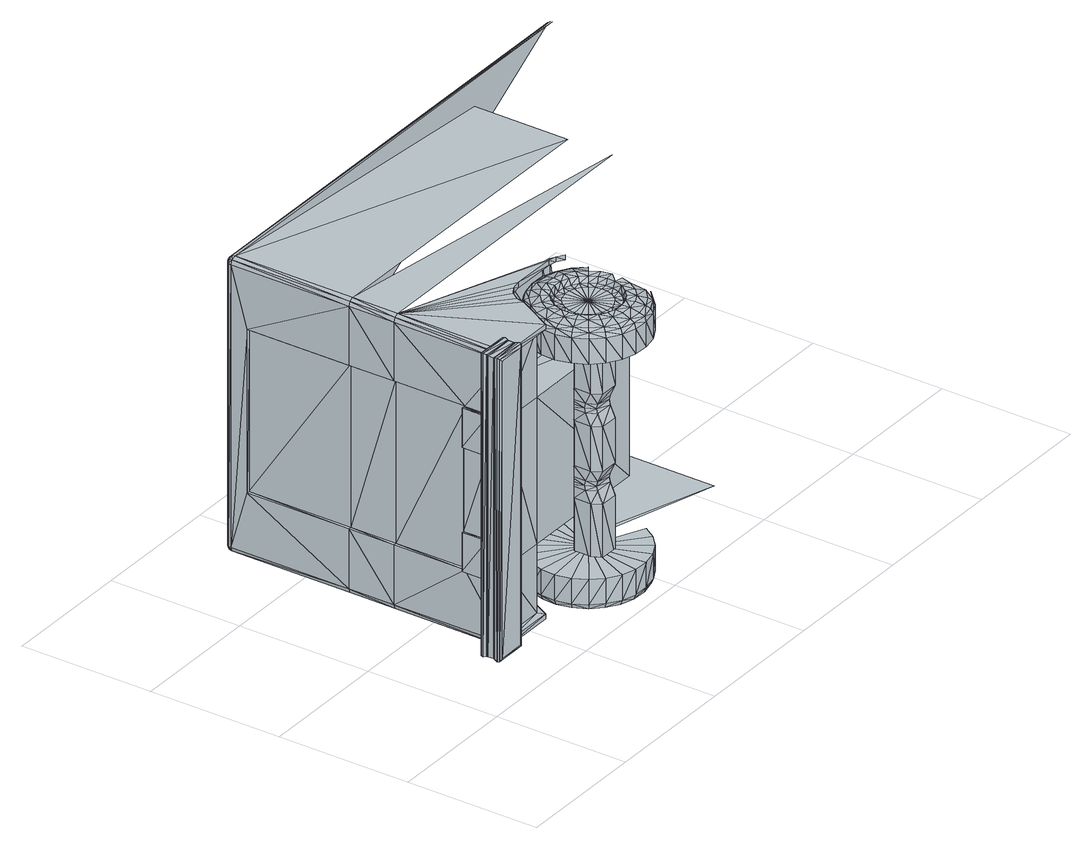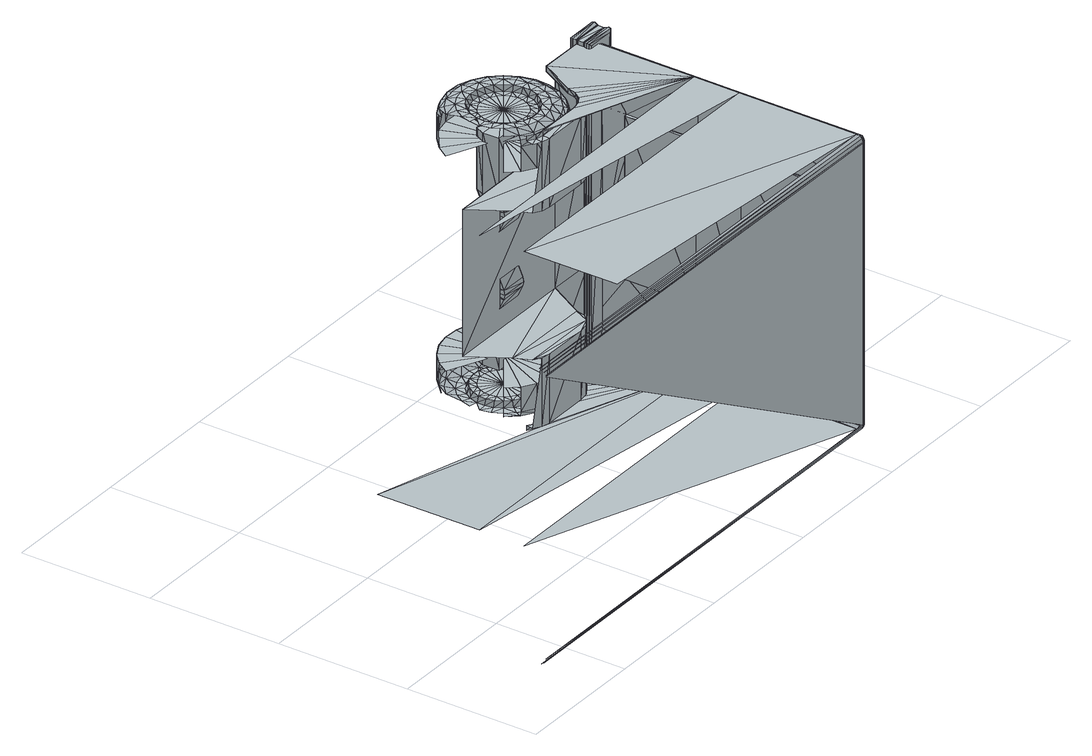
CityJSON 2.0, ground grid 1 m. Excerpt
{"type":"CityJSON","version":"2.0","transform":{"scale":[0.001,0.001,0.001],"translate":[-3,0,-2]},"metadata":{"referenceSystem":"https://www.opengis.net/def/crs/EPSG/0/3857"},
"CityObjects":{
"object1":{"type":"GenericCityObject","geometry":[{"type":"MultiSurface","lod":"3","boundaries":[[[0,1,2]],[[3,2,1]],[[4,1,0]],[[2,3,5]],[[6,5,3]],[[1,4,7]],[[7,4,8]],[[9,8,4]],[[8,9,10]],[[11,10,9]],[[11,12,10]],[[12,11,13]],[[14,15,13]],[[12,13,15]],[[16,17,14]],[[15,14,17]],[[16,18,17]],[[18,16,19]],[[18,19,20]],[[21,20,19]],[[20,21,22]],[[23,22,21]],[[24,0,2]],[[25,2,5]],[[26,3,1]],[[27,6,3]],[[6,25,5]],[[7,26,1]],[[0,28,4]],[[28,9,4]],[[29,7,8]],[[30,11,9]],[[31,8,10]],[[32,13,11]],[[33,10,12]],[[34,14,13]],[[35,12,15]],[[36,16,14]],[[37,15,17]],[[38,19,16]],[[39,17,18]],[[40,21,19]],[[41,18,20]],[[42,23,21]],[[43,20,22]],[[23,43,22]],[[44,45,46]],[[47,48,49]],[[50,51,52]],[[51,53,52]],[[54,55,50]],[[45,44,56]],[[48,47,57]],[[48,58,49]],[[45,59,46]],[[60,56,44]],[[61,44,57]],[[62,57,47]],[[56,63,45]],[[57,64,48]],[[52,65,50]],[[51,50,55]],[[56,60,66]],[[44,61,60]],[[57,62,61]],[[46,67,44]],[[49,68,47]],[[53,51,69]],[[55,54,70]],[[44,71,57]],[[66,72,56]],[[55,73,51]],[[47,74,62]],[[73,55,75]],[[61,76,60]],[[62,77,61]],[[60,65,66]],[[58,48,64]],[[59,45,63]],[[25,6,78]],[[67,46,59]],[[68,49,58]],[[6,27,78]],[[2,25,24]],[[63,56,72]],[[64,57,71]],[[3,26,27]],[[75,79,73]],[[71,44,67]],[[0,24,80]],[[74,47,68]],[[28,0,80]],[[72,59,63]],[[71,58,64]],[[81,54,50]],[[74,50,65]],[[26,7,82]],[[7,29,82]],[[9,28,30]],[[8,31,29]],[[11,30,32]],[[72,66,65]],[[59,72,67]],[[58,71,68]],[[83,52,53]],[[10,33,31]],[[76,61,77]],[[77,62,74]],[[65,60,76]],[[65,67,72]],[[76,71,67]],[[77,68,71]],[[13,32,34]],[[79,75,84]],[[85,70,54]],[[12,35,33]],[[14,34,36]],[[86,65,52]],[[15,37,35]],[[67,65,76]],[[71,76,77]],[[68,77,74]],[[16,36,38]],[[17,39,37]],[[19,38,40]],[[43,23,87]],[[65,88,74]],[[20,43,41]],[[89,53,69]],[[18,41,39]],[[23,42,87]],[[21,40,42]],[[88,65,90]],[[81,50,74]],[[27,24,78]],[[25,78,24]],[[26,80,27]],[[24,27,80]],[[82,80,26]],[[80,82,28]],[[28,82,30]],[[29,30,82]],[[30,29,32]],[[31,32,29]],[[31,34,32]],[[91,90,65]],[[34,31,33]],[[35,36,33]],[[34,33,36]],[[92,69,51]],[[70,93,55]],[[37,38,35]],[[36,35,38]],[[94,74,88]],[[95,51,73]],[[55,96,75]],[[37,40,38]],[[90,94,88]],[[42,41,87]],[[43,87,41]],[[40,37,39]],[[40,39,42]],[[41,42,39]],[[79,95,73]],[[96,84,75]],[[97,81,74]],[[98,79,84]],[[52,83,86]],[[54,81,85]],[[53,89,83]],[[91,65,86]],[[74,94,97]],[[70,85,99]],[[90,91,100]],[[94,90,100]],[[69,101,89]],[[102,91,86]],[[103,81,97]],[[104,85,81]],[[105,100,91]],[[106,86,83]],[[107,97,94]],[[108,99,85]],[[100,107,94]],[[109,83,89]],[[70,99,110]],[[91,102,105]],[[81,103,104]],[[86,106,102]],[[97,107,103]],[[85,104,108]],[[100,105,111]],[[83,109,106]],[[51,95,92]],[[96,55,93]],[[107,100,111]],[[69,92,101]],[[93,70,110]],[[99,108,112]],[[95,79,113]],[[79,98,113]],[[84,96,98]],[[103,114,104]],[[115,111,105]],[[116,103,107]],[[117,102,106]],[[104,118,108]],[[101,119,89]],[[111,116,107]],[[120,106,109]],[[108,121,112]],[[105,102,115]],[[119,122,89]],[[123,98,96]],[[124,95,113]],[[95,125,92]],[[126,96,93]],[[125,101,92]],[[127,93,110]],[[128,129,130]],[[131,132,133]],[[134,130,129]],[[133,135,131]],[[122,136,89]],[[129,128,137]],[[132,131,138]],[[130,139,128]],[[140,133,132]],[[139,130,141]],[[133,140,142]],[[130,134,143]],[[135,133,144]],[[130,145,141]],[[146,133,142]],[[110,99,127]],[[147,137,128]],[[138,148,132]],[[145,130,143]],[[133,146,144]],[[103,116,114]],[[139,147,128]],[[148,140,132]],[[102,149,115]],[[150,139,141]],[[140,151,142]],[[145,150,141]],[[151,146,142]],[[111,115,152]],[[104,114,153]],[[154,143,134]],[[144,155,135]],[[136,156,89]],[[157,145,143]],[[146,158,144]],[[148,138,159]],[[137,147,160]],[[116,111,152]],[[102,117,149]],[[118,104,153]],[[139,150,161]],[[151,140,162]],[[147,139,163]],[[140,148,164]],[[150,145,165]],[[146,151,166]],[[167,139,161]],[[140,168,162]],[[139,167,163]],[[168,140,164]],[[143,154,157]],[[155,144,158]],[[106,120,117]],[[121,108,118]],[[159,169,148]],[[170,160,147]],[[145,157,171]],[[158,146,172]],[[145,173,165]],[[174,146,166]],[[156,175,89]],[[176,147,163]],[[148,177,164]],[[150,178,161]],[[179,151,162]],[[173,145,171]],[[146,174,172]],[[114,152,115]],[[180,150,165]],[[151,181,166]],[[167,176,163]],[[177,168,164]],[[178,167,161]],[[168,179,162]],[[182,157,154]],[[158,183,155]],[[152,114,116]],[[127,99,184]],[[149,153,115]],[[114,115,153]],[[185,171,157]],[[172,186,158]],[[160,170,187]],[[169,159,188]],[[173,180,165]],[[181,174,166]],[[147,176,170]],[[177,148,169]],[[151,179,189]],[[178,150,190]],[[150,180,190]],[[181,151,189]],[[191,173,171]],[[174,192,172]],[[149,193,153]],[[194,129,137]],[[131,195,138]],[[194,134,129]],[[135,195,131]],[[101,125,119]],[[93,127,126]],[[117,196,149]],[[193,118,153]],[[125,95,197]],[[96,126,123]],[[98,123,198]],[[95,124,197]],[[193,149,196]],[[184,99,199]],[[196,117,200]],[[118,193,201]],[[157,182,185]],[[183,158,186]],[[202,201,193]],[[200,203,196]],[[176,167,204]],[[168,177,205]],[[193,196,202]],[[203,202,196]],[[167,178,206]],[[179,168,207]],[[208,187,170]],[[188,209,169]],[[210,118,201]],[[117,211,200]],[[171,185,191]],[[186,172,192]],[[194,137,160]],[[138,195,159]],[[176,208,170]],[[209,177,169]],[[194,154,134]],[[155,195,135]],[[201,202,212]],[[203,200,213]],[[214,178,190]],[[179,215,189]],[[211,213,200]],[[212,210,201]],[[180,214,190]],[[215,181,189]],[[216,212,202]],[[213,217,203]],[[118,210,121]],[[211,117,120]],[[202,203,216]],[[217,216,203]],[[167,218,204]],[[219,168,205]],[[180,173,220]],[[174,181,221]],[[218,167,206]],[[168,219,207]],[[213,211,222]],[[210,212,223]],[[217,213,224]],[[212,216,225]],[[173,191,226]],[[192,174,227]],[[213,228,224]],[[229,212,225]],[[228,213,222]],[[212,229,223]],[[230,176,204]],[[177,231,205]],[[216,229,225]],[[228,217,224]],[[216,217,232]],[[233,232,217]],[[178,234,206]],[[235,179,207]],[[229,216,232]],[[217,228,233]],[[236,185,182]],[[186,237,183]],[[173,238,220]],[[239,174,221]],[[175,240,89]],[[238,173,226]],[[174,239,227]],[[199,99,241]],[[178,214,242]],[[215,179,243]],[[185,244,191]],[[245,186,192]],[[187,208,246]],[[209,188,247]],[[194,160,187]],[[159,195,188]],[[248,180,220]],[[181,249,221]],[[181,215,250]],[[214,180,251]],[[218,230,204]],[[231,219,205]],[[184,126,127]],[[252,119,125]],[[234,178,242]],[[179,235,243]],[[234,218,206]],[[219,235,207]],[[194,182,154]],[[183,195,155]],[[197,252,125]],[[253,123,126]],[[208,176,254]],[[177,209,255]],[[256,197,124]],[[257,198,123]],[[231,177,255]],[[176,230,254]],[[180,248,251]],[[249,181,250]],[[258,242,214]],[[243,259,215]],[[260,192,227]],[[191,261,226]],[[262,113,98]],[[126,184,253]],[[119,252,122]],[[252,197,263]],[[123,253,257]],[[238,248,220]],[[249,239,221]],[[197,256,263]],[[198,257,264]],[[265,214,251]],[[215,266,250]],[[214,265,258]],[[266,215,259]],[[264,267,198]],[[242,258,268]],[[259,243,269]],[[248,265,251]],[[266,249,250]],[[261,238,226]],[[239,260,227]],[[270,242,268]],[[243,271,269]],[[242,270,234]],[[271,243,235]],[[185,236,272]],[[237,186,273]],[[244,185,272]],[[186,245,273]],[[274,122,252]],[[199,253,184]],[[275,257,253]],[[263,274,252]],[[276,263,256]],[[277,264,257]],[[278,246,208]],[[247,279,209]],[[258,280,268]],[[281,259,269]],[[270,282,234]],[[283,271,235]],[[241,99,284]],[[261,191,244]],[[192,260,245]],[[256,124,276]],[[218,234,282]],[[235,219,283]],[[285,208,254]],[[209,286,255]],[[287,258,265]],[[259,288,266]],[[282,289,218]],[[290,283,219]],[[280,270,268]],[[271,281,269]],[[265,248,291]],[[249,266,292]],[[230,285,254]],[[286,231,255]],[[194,187,246]],[[188,195,247]],[[291,287,265]],[[288,292,266]],[[230,218,289]],[[219,231,290]],[[293,291,248]],[[292,294,249]],[[194,236,182]],[[237,195,183]],[[122,274,136]],[[253,199,275]],[[248,238,293]],[[239,249,294]],[[274,263,295]],[[257,275,277]],[[280,258,296]],[[259,281,297]],[[263,276,295]],[[264,277,267]],[[258,287,296]],[[288,259,297]],[[282,270,298]],[[271,283,299]],[[270,280,300]],[[281,271,301]],[[302,272,236]],[[273,303,237]],[[270,304,298]],[[305,271,299]],[[306,244,272]],[[245,307,273]],[[238,261,308]],[[260,239,309]],[[294,292,310]],[[291,293,311]],[[240,312,89]],[[238,313,293]],[[314,239,294]],[[231,315,290]],[[316,230,289]],[[317,282,298]],[[283,318,299]],[[287,291,319]],[[292,288,320]],[[304,270,300]],[[271,305,301]],[[246,278,321]],[[279,247,322]],[[323,261,244]],[[260,324,245]],[[208,285,278]],[[286,209,279]],[[325,136,274]],[[241,275,199]],[[295,325,274]],[[326,277,275]],[[289,282,327]],[[283,290,328]],[[329,295,276]],[[330,267,277]],[[331,291,311]],[[292,332,310]],[[313,238,308]],[[239,314,309]],[[291,331,319]],[[332,292,320]],[[313,311,293]],[[310,314,294]],[[304,317,298]],[[318,305,299]],[[318,283,328]],[[282,317,327]],[[285,230,333]],[[231,286,334]],[[230,316,333]],[[315,231,334]],[[335,331,311]],[[332,336,310]],[[337,289,327]],[[290,338,328]],[[261,339,308]],[[340,260,309]],[[341,280,296]],[[281,342,297]],[[247,195,322]],[[194,246,321]],[[341,296,287]],[[297,342,288]],[[136,325,156]],[[275,241,326]],[[341,300,280]],[[301,342,281]],[[343,344,345]],[[346,347,348]],[[349,350,351]],[[113,352,124]],[[325,295,353]],[[277,326,330]],[[194,302,236]],[[303,195,237]],[[295,329,353]],[[267,330,354]],[[354,355,267]],[[356,351,350]],[[357,348,347]],[[358,345,344]],[[344,343,359]],[[347,346,360]],[[350,349,361]],[[314,310,336]],[[311,313,335]],[[272,302,306]],[[303,273,307]],[[362,345,363]],[[350,364,365]],[[347,366,367]],[[368,351,369]],[[339,313,308]],[[314,340,309]],[[367,357,347]],[[365,356,350]],[[370,369,351]],[[371,363,345]],[[345,362,343]],[[364,350,361]],[[366,347,360]],[[351,368,349]],[[341,287,319]],[[288,342,320]],[[328,372,318]],[[373,327,317]],[[244,306,323]],[[307,245,324]],[[317,304,374]],[[305,318,375]],[[289,337,316]],[[338,290,315]],[[376,369,377]],[[378,363,379]],[[367,376,377]],[[365,378,379]],[[341,304,300]],[[305,342,301]],[[380,321,278]],[[322,381,279]],[[285,380,278]],[[381,286,279]],[[377,382,367]],[[379,383,365]],[[384,379,363]],[[385,377,369]],[[369,376,368]],[[363,378,362]],[[376,367,366]],[[378,365,364]],[[261,323,386]],[[324,260,387]],[[374,373,317]],[[372,375,318]],[[333,388,285]],[[389,334,286]],[[351,356,370]],[[348,357,390]],[[345,358,371]],[[339,261,386]],[[260,340,387]],[[391,335,313]],[[336,392,314]],[[341,319,331]],[[320,342,332]],[[331,335,393]],[[336,332,394]],[[327,373,337]],[[372,328,338]],[[357,367,382]],[[356,365,383]],[[369,370,385]],[[363,371,384]],[[395,156,325]],[[284,326,241]],[[316,396,333]],[[397,315,334]],[[341,374,304]],[[375,342,305]],[[353,395,325]],[[398,330,326]],[[382,377,399]],[[383,379,400]],[[379,384,400]],[[377,385,399]],[[401,344,359]],[[402,353,329]],[[403,354,330]],[[329,276,402]],[[404,361,349]],[[405,360,346]],[[406,359,343]],[[362,406,343]],[[368,404,349]],[[335,407,393]],[[408,336,394]],[[409,346,348]],[[337,410,316]],[[411,338,315]],[[360,412,366]],[[361,413,364]],[[313,339,391]],[[340,314,392]],[[412,376,366]],[[413,378,364]],[[373,374,414]],[[375,372,415]],[[341,331,393]],[[332,342,394]],[[390,409,348]],[[416,368,376]],[[417,362,378]],[[335,391,418]],[[392,336,419]],[[341,414,374]],[[415,342,375]],[[307,420,303]],[[421,306,302]],[[422,323,306]],[[324,423,307]],[[407,335,418]],[[336,408,419]],[[424,337,373]],[[338,425,372]],[[323,426,386]],[[427,324,387]],[[156,395,175]],[[326,284,398]],[[414,424,373]],[[425,415,372]],[[321,380,428]],[[381,322,429]],[[426,339,386]],[[340,427,387]],[[380,285,388]],[[286,381,389]],[[344,430,358]],[[395,353,431]],[[330,398,403]],[[388,333,396]],[[334,389,397]],[[353,402,431]],[[354,403,355]],[[194,321,428]],[[322,195,429]],[[124,432,276]],[[433,109,89]],[[112,434,99]],[[430,371,358]],[[435,390,357]],[[436,370,356]],[[194,421,302]],[[420,195,303]],[[315,397,411]],[[396,316,410]],[[437,340,392]],[[339,438,391]],[[341,393,407]],[[394,342,408]],[[382,435,357]],[[383,436,356]],[[438,418,391]],[[419,437,392]],[[370,439,385]],[[371,440,384]],[[410,337,441]],[[338,411,442]],[[341,443,414]],[[444,342,415]],[[337,424,441]],[[425,338,442]],[[445,407,418]],[[408,446,419]],[[440,400,384]],[[439,399,385]],[[447,383,400]],[[448,382,399]],[[284,99,449]],[[424,414,443]],[[415,425,444]],[[361,404,450]],[[360,405,451]],[[359,406,401]],[[412,360,451]],[[413,361,450]],[[426,323,452]],[[324,427,453]],[[306,421,422]],[[420,307,423]],[[406,362,454]],[[404,368,455]],[[341,407,456]],[[408,342,457]],[[438,339,458]],[[340,437,459]],[[323,422,452]],[[423,324,453]],[[339,426,458]],[[427,340,459]],[[418,438,445]],[[437,419,446]],[[407,445,456]],[[446,408,457]],[[368,416,455]],[[362,417,454]],[[376,412,416]],[[378,413,417]],[[346,409,405]],[[460,424,443]],[[425,461,444]],[[424,462,441]],[[463,425,442]],[[441,464,410]],[[465,442,411]],[[341,460,443]],[[461,342,444]],[[466,428,380]],[[429,467,381]],[[388,466,380]],[[467,389,381]],[[396,468,388]],[[469,397,389]],[[410,470,396]],[[471,411,397]],[[344,401,472]],[[445,473,456]],[[474,446,457]],[[424,460,475]],[[461,425,476]],[[477,445,438]],[[446,478,437]],[[341,456,473]],[[457,342,474]],[[98,198,479]],[[430,344,472]],[[462,424,475]],[[425,463,476]],[[480,401,406]],[[481,450,404]],[[409,451,405]],[[482,438,458]],[[437,483,459]],[[484,412,451]],[[454,480,406]],[[485,413,450]],[[455,481,404]],[[341,486,460]],[[487,342,461]],[[464,441,462]],[[442,465,463]],[[483,427,459]],[[426,482,458]],[[429,195,488]],[[194,428,489]],[[449,398,284]],[[490,175,395]],[[194,491,421]],[[492,195,420]],[[416,493,455]],[[494,417,413]],[[417,495,454]],[[496,416,412]],[[470,410,464]],[[411,471,465]],[[497,403,398]],[[498,426,452]],[[427,499,453]],[[499,423,453]],[[422,498,452]],[[409,390,500]],[[491,422,421]],[[423,492,420]],[[473,445,501]],[[446,474,502]],[[468,396,470]],[[397,469,471]],[[503,395,431]],[[445,477,501]],[[478,446,502]],[[460,504,475]],[[505,461,476]],[[506,355,403]],[[507,431,402]],[[466,388,468]],[[389,467,469]],[[401,480,472]],[[450,481,485]],[[451,409,484]],[[428,466,489]],[[467,429,488]],[[371,430,508]],[[390,435,500]],[[370,436,509]],[[474,342,510]],[[341,473,511]],[[439,370,509]],[[440,371,508]],[[475,512,462]],[[513,476,463]],[[438,482,477]],[[483,437,478]],[[341,514,486]],[[515,342,487]],[[501,511,473]],[[510,502,474]],[[412,484,496]],[[480,454,495]],[[413,485,494]],[[481,455,493]],[[435,382,516]],[[436,383,517]],[[512,464,462]],[[465,513,463]],[[383,447,517]],[[382,448,516]],[[493,416,518]],[[417,494,519]],[[495,417,519]],[[416,496,518]],[[400,440,447]],[[399,439,448]],[[504,460,486]],[[461,505,487]],[[500,484,409]],[[508,472,480]],[[509,485,481]],[[436,494,485]],[[495,508,480]],[[493,509,481]],[[435,496,484]],[[449,99,520]],[[521,470,464]],[[471,522,465]],[[341,511,523]],[[510,342,524]],[[482,426,525]],[[427,483,526]],[[527,501,477]],[[502,528,478]],[[512,475,504]],[[476,513,505]],[[514,504,486]],[[505,515,487]],[[341,529,514]],[[530,342,515]],[[517,519,494]],[[518,439,493]],[[516,518,496]],[[519,440,495]],[[482,527,477]],[[528,483,478]],[[426,498,525]],[[499,427,526]],[[531,507,276]],[[484,500,435]],[[472,508,430]],[[485,509,436]],[[511,501,532]],[[502,510,533]],[[534,468,470]],[[469,535,471]],[[498,422,536]],[[423,499,537]],[[422,491,536]],[[492,423,537]],[[402,276,507]],[[352,432,124]],[[341,523,538]],[[524,342,539]],[[494,436,517]],[[508,495,440]],[[509,493,439]],[[496,435,516]],[[198,267,479]],[[501,527,532]],[[528,502,533]],[[341,540,529]],[[541,342,530]],[[519,517,447]],[[439,518,448]],[[518,516,448]],[[440,519,447]],[[468,542,466]],[[543,469,467]],[[464,512,521]],[[513,465,522]],[[542,489,466]],[[488,543,467]],[[194,489,544]],[[488,195,545]],[[504,546,512]],[[547,505,513]],[[539,342,548]],[[341,538,549]],[[341,550,540]],[[551,342,541]],[[194,552,491]],[[553,195,492]],[[554,511,532]],[[510,555,533]],[[432,531,276]],[[341,549,550]],[[548,342,551]],[[504,514,556]],[[515,505,557]],[[511,554,523]],[[555,510,524]],[[558,482,525]],[[483,559,526]],[[470,521,534]],[[522,471,535]],[[505,547,557]],[[546,504,556]],[[527,482,560]],[[483,528,561]],[[498,558,525]],[[559,499,526]],[[562,532,527]],[[533,563,528]],[[564,514,529]],[[515,565,530]],[[512,566,521]],[[567,513,522]],[[514,564,556]],[[565,515,557]],[[536,568,498]],[[569,537,499]],[[560,562,527]],[[563,561,528]],[[468,534,570]],[[535,469,571]],[[552,536,491]],[[537,553,492]],[[267,355,572]],[[523,573,538]],[[574,524,539]],[[540,564,529]],[[565,541,530]],[[532,562,554]],[[563,533,555]],[[482,558,560]],[[559,483,561]],[[513,567,547]],[[566,512,546]],[[542,468,570]],[[469,543,571]],[[524,574,555]],[[573,523,554]],[[489,542,544]],[[543,488,545]],[[109,575,120]],[[576,572,355]],[[548,574,539]],[[573,549,538]],[[556,577,546]],[[578,557,547]],[[550,579,540]],[[580,551,541]],[[562,573,554]],[[574,563,555]],[[581,550,549]],[[551,582,548]],[[577,556,564]],[[557,578,565]],[[521,583,534]],[[584,522,535]],[[577,566,546]],[[567,578,547]],[[194,544,585]],[[545,195,586]],[[558,587,560]],[[588,559,561]],[[564,540,579]],[[541,565,580]],[[194,589,552]],[[590,195,553]],[[522,584,567]],[[583,521,566]],[[549,573,581]],[[574,548,582]],[[562,560,587]],[[561,563,588]],[[587,591,562]],[[592,588,563]],[[534,593,570]],[[594,535,571]],[[573,562,591]],[[563,574,592]],[[398,449,497]],[[175,490,240]],[[564,595,577]],[[596,565,578]],[[579,550,597]],[[551,580,598]],[[591,581,573]],[[582,592,574]],[[550,581,597]],[[582,551,598]],[[595,564,579]],[[565,596,580]],[[395,503,490]],[[570,599,542]],[[600,571,543]],[[599,544,542]],[[545,600,543]],[[403,497,506]],[[262,98,479]],[[595,601,577]],[[602,596,578]],[[603,597,581]],[[598,604,582]],[[355,506,576]],[[431,507,503]],[[605,579,597]],[[580,606,598]],[[581,591,603]],[[592,582,604]],[[601,583,566]],[[584,602,567]],[[579,605,595]],[[606,580,596]],[[566,577,601]],[[578,567,602]],[[593,534,583]],[[535,594,584]],[[597,603,605]],[[604,598,606]],[[586,195,607]],[[194,585,608]],[[591,587,609]],[[588,592,610]],[[591,611,603]],[[612,592,604]],[[599,570,593]],[[571,600,594]],[[611,605,603]],[[606,612,604]],[[613,595,605]],[[596,614,606]],[[544,599,585]],[[600,545,586]],[[113,262,352]],[[601,595,615]],[[596,602,616]],[[479,267,572]],[[617,593,583]],[[594,618,584]],[[615,617,601]],[[618,616,602]],[[595,613,615]],[[614,596,616]],[[583,601,617]],[[602,584,618]],[[605,611,613]],[[612,606,614]],[[607,195,619]],[[194,608,620]],[[593,621,599]],[[622,594,600]],[[520,497,449]],[[623,240,490]],[[621,585,599]],[[586,622,600]],[[497,624,506]],[[625,490,503]],[[593,617,626]],[[618,594,627]],[[624,576,506]],[[628,503,507]],[[621,593,626]],[[594,622,627]],[[497,520,629]],[[240,623,312]],[[617,615,630]],[[616,618,631]],[[490,625,623]],[[624,497,629]],[[585,621,608]],[[622,586,607]],[[617,632,626]],[[633,618,627]],[[634,572,576]],[[576,624,634]],[[503,628,625]],[[635,629,520]],[[636,312,623]],[[99,637,520]],[[629,638,624]],[[639,623,625]],[[629,635,640]],[[312,636,641]],[[628,507,531]],[[638,634,624]],[[531,625,628]],[[638,629,640]],[[623,639,636]],[[434,637,99]],[[120,642,211]],[[210,643,121]],[[223,644,210]],[[211,645,222]],[[229,646,223]],[[222,647,228]],[[232,648,229]],[[649,232,233]],[[228,650,233]],[[112,121,651]],[[575,652,120]]]}]}
},
"vertices":[
[569,389,3127],[569,389,873],[573,371,3123],[573,371,877],[576,412,3120],[589,363,3105],[589,363,895],[576,412,880],[577,417,882],[577,417,3118],[577,423,882],[577,423,3118],[577,465,882],[577,465,3118],[577,471,3118],[577,471,882],[576,476,3120],[576,476,880],[569,499,873],[569,499,3127],[573,517,877],[573,517,3123],[589,524,895],[589,524,3105],[814,371,3123],[797,363,3105],[817,389,873],[814,371,877],[811,412,3120],[809,417,882],[809,417,3118],[809,423,882],[809,423,3118],[809,465,882],[809,465,3118],[809,471,882],[809,471,3118],[811,476,880],[811,476,3120],[817,499,873],[817,499,3127],[814,517,877],[814,517,3123],[797,524,895],[667,524,2315],[653,524,2608],[653,524,2315],[667,524,1392],[653,524,1685],[653,524,1392],[682,414,946],[717,414,3052],[682,414,3044],[694,414,3077],[694,414,913],[717,414,938],[667,524,2608],[667,524,1685],[653,718,1392],[653,718,2315],[682,524,2315],[682,524,1685],[682,524,1392],[653,718,2608],[653,718,1685],[682,718,2608],[682,524,2608],[667,718,2315],[667,718,1392],[724,414,3090],[724,414,900],[667,718,1685],[667,718,2608],[717,469,3052],[682,718,1392],[717,469,938],[682,718,2315],[682,718,1685],[797,363,895],[759,469,2541],[817,389,3127],[682,1270,946],[811,412,880],[694,1270,3077],[759,469,1449],[694,1270,913],[682,1270,3044],[797,524,3105],[705,718,1392],[724,1270,3090],[705,718,2608],[682,1270,2608],[1148,414,3052],[1148,414,938],[705,1270,1392],[1128,469,3052],[1128,469,938],[682,1270,1392],[1128,469,1449],[724,1270,900],[705,1270,2608],[1148,414,3090],[682,1619,3044],[682,1619,1392],[682,1619,946],[682,1619,2608],[694,1619,3077],[705,1619,1392],[694,1619,913],[724,1619,3090],[1148,414,900],[705,1619,2608],[724,1619,900],[1128,469,2541],[682,2410,1392],[682,2410,2608],[705,2410,1392],[694,2535,3077],[694,2535,913],[1299,690,3090],[724,2535,3090],[724,2535,900],[1313,753,3090],[1285,745,938],[1285,745,2541],[1299,690,3052],[1299,690,938],[1299,690,900],[1221,392,2988],[1245,282,2800],[1245,282,2988],[1245,282,1200],[1221,392,1012],[1245,282,1012],[1297,183,2800],[1297,183,1200],[1352,807,3090],[1221,392,2800],[1221,392,1200],[1235,393,3025],[1235,393,975],[1258,287,3025],[1258,287,975],[1297,183,2988],[1297,183,1012],[1308,191,3025],[1308,191,975],[1227,503,2988],[1227,503,1012],[682,2535,3044],[1290,299,3040],[1290,299,960],[705,2410,2608],[682,2535,946],[1372,101,2800],[1372,101,1200],[1412,843,3090],[1372,101,2988],[1372,101,1012],[1227,503,1200],[1227,503,2800],[1269,396,3040],[1269,396,960],[1240,501,3025],[1240,501,975],[1336,211,3040],[1336,211,960],[1274,495,3040],[1274,495,960],[1260,610,1012],[1260,610,2988],[1381,111,3025],[1381,111,975],[1403,137,3040],[1403,137,960],[1481,856,3090],[1273,604,3025],[1273,604,975],[1339,402,3058],[1339,402,942],[1394,251,3058],[1394,251,942],[1466,40,2800],[1466,40,1200],[1313,753,900],[1466,40,2988],[1466,40,1012],[1260,610,2800],[1260,610,1200],[1357,323,942],[1357,323,3058],[1472,53,3025],[1472,53,975],[686,2556,942],[1648,428,2800],[1648,428,1200],[686,2556,3048],[1285,745,3052],[1285,745,1449],[1352,807,900],[696,2556,3075],[696,2556,915],[697,2573,944],[697,2573,3046],[1304,589,3040],[1304,589,960],[1343,482,3058],[1343,482,942],[1321,704,2988],[1321,704,1012],[720,2556,905],[720,2556,3085],[705,2573,925],[705,2573,3065],[1416,344,3058],[1416,344,942],[714,2584,948],[714,2584,3042],[1368,559,3058],[1368,559,942],[1448,191,3058],[1448,191,942],[722,2573,3073],[722,2573,917],[718,2584,3051],[718,2584,939],[1486,84,3040],[1486,84,960],[726,2584,3054],[726,2584,936],[1357,673,3040],[1357,673,960],[726,2584,948],[726,2584,3042],[1406,471,3058],[1406,471,942],[1572,7,2800],[1572,7,1200],[1516,148,3058],[1516,148,942],[1821,856,3090],[1412,843,900],[1403,407,3058],[1403,407,942],[1575,20,3025],[1575,20,975],[1321,704,2800],[1321,704,1200],[1489,240,3058],[1489,240,942],[1446,287,942],[1446,287,3058],[1313,753,3052],[1313,753,938],[1331,695,3025],[1331,695,975],[1299,809,2541],[1299,809,938],[1436,351,3018],[1436,351,982],[1581,54,960],[1581,54,3040],[2170,469,1449],[1299,809,3052],[1299,809,1449],[1463,299,3018],[1463,299,982],[1340,862,1449],[1424,409,3018],[1424,409,982],[1426,467,3018],[1426,467,982],[1572,7,2988],[1572,7,1012],[1352,807,3052],[1352,807,938],[1340,862,2541],[1340,862,938],[1403,779,2988],[1403,779,1012],[1476,413,3018],[1476,413,982],[1425,532,3058],[1425,532,942],[1481,856,900],[1411,767,3025],[1411,767,975],[1506,329,3018],[1506,329,982],[1411,627,3058],[1411,627,942],[1503,256,3018],[1503,256,982],[1543,205,3058],[1543,205,942],[1340,862,3052],[1486,369,3018],[1486,369,982],[1444,523,3018],[1444,523,982],[1478,458,3018],[1478,458,982],[1684,1,2800],[1684,1,1200],[1492,501,3018],[1492,501,982],[1684,1,2988],[1684,1,1012],[1593,123,3058],[1593,123,942],[1552,224,982],[1552,224,3018],[1885,843,3090],[1604,186,3058],[1604,186,942],[1471,682,942],[1471,682,3058],[1476,573,3018],[1476,573,982],[1537,296,3018],[1537,296,982],[1403,779,2800],[1403,779,1200],[1683,15,3025],[1683,15,975],[1412,843,3052],[1412,843,938],[1460,586,3058],[1460,586,942],[1402,898,2541],[1402,898,938],[1575,272,3018],[1575,272,982],[1431,740,3040],[1431,740,960],[1608,206,3018],[1608,206,982],[1507,630,3058],[1507,630,942],[1674,119,3058],[1674,119,942],[1648,428,3018],[1648,428,982],[1578,267,2409],[1544,336,2862],[1544,336,2409],[1578,267,1138],[1544,336,1591],[1544,336,1138],[1578,267,1833],[1544,336,2167],[1544,336,1833],[2170,469,2541],[1402,898,3052],[1402,898,1449],[1475,911,1449],[1544,465,2167],[1544,465,1591],[1544,465,2862],[1578,267,2862],[1578,267,1591],[1578,267,2167],[1578,306,2322],[1544,375,2322],[1578,306,2253],[1544,375,2253],[1578,306,1678],[1544,375,1678],[1578,306,1747],[1544,375,1747],[1544,465,1833],[1544,465,2409],[1519,612,982],[1519,612,3018],[1516,539,3018],[1516,539,982],[1578,314,1712],[1544,383,1712],[1578,314,2288],[1544,383,2288],[1502,830,2988],[1502,830,1012],[1544,504,1678],[1544,504,2253],[1544,504,2322],[1544,504,1747],[1680,49,3040],[1680,49,960],[1507,817,3025],[1507,817,975],[1544,465,1138],[1668,183,3058],[1668,183,942],[1617,258,3018],[1617,258,982],[1481,856,3052],[1519,785,3040],[1519,785,960],[1481,856,938],[1544,512,1712],[1544,512,2288],[1717,267,2862],[1475,911,2541],[1475,911,938],[1717,267,1833],[1717,267,1138],[1717,267,2409],[1662,256,3018],[1662,256,982],[1751,336,1138],[1543,719,3058],[1543,719,942],[1717,306,1678],[1717,306,2253],[1549,569,3018],[1549,569,982],[1717,314,1712],[1717,314,2288],[1667,204,3018],[1667,204,982],[1793,25,1200],[1793,25,2800],[1793,25,2988],[1793,25,1012],[1571,639,3018],[1571,639,982],[1777,70,3040],[1777,70,960],[1502,830,2800],[1502,830,1200],[1751,465,2862],[1475,911,3052],[2003,745,2541],[3138,1270,3090],[3138,1270,900],[1751,465,1591],[1751,465,2167],[1731,196,942],[1731,196,3058],[1751,504,1747],[1751,504,2322],[1564,659,3058],[1564,659,942],[1589,590,3018],[1589,590,982],[1724,216,3018],[1724,216,982],[1751,512,2288],[1751,512,1712],[1821,856,900],[1717,267,2167],[1717,267,1591],[1788,39,3025],[1788,39,975],[1717,306,2322],[1717,306,1747],[1706,266,3018],[1706,266,982],[1753,137,3058],[1753,137,942],[1633,599,3018],[1633,599,982],[1627,673,3058],[1627,673,942],[1622,736,3058],[1622,736,942],[1612,854,2988],[1612,854,1012],[1613,840,3025],[1613,840,975],[1616,806,3040],[1616,806,960],[1751,336,2862],[1746,286,3018],[1746,286,982],[1629,652,3018],[1629,652,982],[1788,226,3058],[1788,226,942],[2003,745,1449],[1751,336,2409],[1751,336,1833],[1824,174,3058],[1824,174,942],[1751,336,1591],[1751,336,2167],[1678,597,3018],[1678,597,982],[1612,854,1200],[1612,854,2800],[1821,856,3052],[1892,77,2800],[1892,77,1200],[1751,375,1747],[1751,375,2253],[1751,375,2322],[1751,375,1678],[1821,856,938],[1884,88,3025],[1884,88,975],[1751,465,1138],[1776,243,3018],[1776,243,982],[1827,911,3052],[1687,649,3018],[1687,649,982],[1827,911,938],[1827,911,2541],[1751,465,2409],[1751,465,1833],[1779,317,982],[1779,317,3018],[1691,670,3058],[1691,670,942],[1721,584,3018],[1721,584,982],[1751,504,1678],[1751,504,2253],[1751,383,1712],[1751,383,2288],[1885,843,900],[1702,732,3058],[1702,732,942],[1803,355,3018],[1803,355,982],[1865,116,3040],[1865,116,960],[1836,269,3058],[1836,269,942],[1759,559,3018],[1759,559,982],[1951,862,2541],[1819,283,3018],[1819,283,982],[1715,802,3040],[1715,802,960],[1892,77,2988],[1892,77,1012],[1817,397,3018],[1817,397,982],[1789,526,3018],[1789,526,982],[1723,849,2988],[1723,849,1012],[1723,849,2800],[1723,849,1200],[1752,650,3058],[1752,650,942],[1819,442,982],[1819,442,3018],[1810,486,3018],[1810,486,982],[1975,152,2800],[1975,152,1200],[1851,332,3018],[1851,332,982],[1743,631,3018],[1743,631,982],[1938,183,3040],[1938,183,960],[1884,228,3058],[1884,228,942],[1870,323,3058],[1870,323,942],[1793,600,3018],[1793,600,982],[1779,708,3058],[1779,708,942],[1964,161,3025],[1964,161,975],[1721,835,3025],[1721,835,975],[1951,862,1449],[1869,388,3018],[1869,388,982],[3138,1619,3090],[1827,911,1449],[1806,616,3058],[1806,616,942],[1832,556,3018],[1832,556,982],[1872,447,3018],[1872,447,982],[1809,772,3040],[1809,772,960],[1830,815,2800],[1830,815,1200],[1928,296,3058],[1928,296,942],[2035,246,2800],[2035,246,1200],[1890,384,3058],[1890,384,942],[1824,802,3025],[1824,802,975],[1850,568,3058],[1850,568,942],[1859,504,3018],[1859,504,982],[1830,815,2988],[1830,815,1012],[1847,664,3058],[1847,664,942],[1893,449,3058],[1893,449,942],[1879,511,3058],[1879,511,942],[1924,755,1200],[1924,755,2800],[1952,373,3058],[1952,373,942],[1956,454,3058],[1956,454,942],[1939,533,3058],[1939,533,942],[1902,605,3058],[1902,605,942],[1893,718,3040],[1893,718,960],[1999,672,1200],[1999,672,2800],[1924,755,2988],[1924,755,1012],[1885,843,3052],[1895,898,938],[1895,898,3052],[1914,744,3025],[1914,744,975],[1895,898,2541],[1885,843,938],[1959,645,3040],[1959,645,960],[1987,664,3025],[1987,664,975],[1895,898,1449],[1940,807,900],[1940,807,3052],[3138,478,900],[1951,862,938],[1951,862,3052],[1940,807,938],[1940,807,3090],[4292,2535,3090],[4296,2556,905],[4293,2573,917],[4296,2556,3085],[4290,2584,936],[4293,2573,3073],[4290,2584,948],[4290,2584,3042],[4290,2584,3054],[3138,1619,900],[3138,2340,3090]
]}
